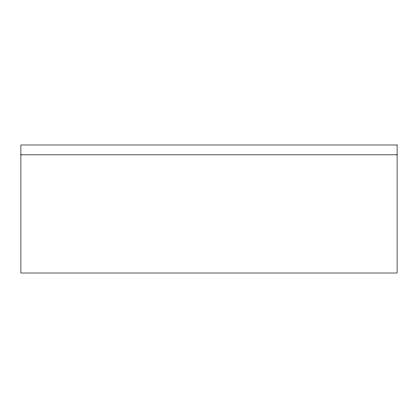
<?xml version="1.0" encoding="UTF-8"?>
<svg xmlns="http://www.w3.org/2000/svg" width="418" height="418" viewBox="0 0 418 418"><rect width="100%" height="100%" fill="white"/><g stroke="black" fill="none" stroke-linecap="round" stroke-linejoin="round"><path stroke-width="0.63" d="M20.9 154.838L397.1 154.838M397.1 144.989L20.9 144.989L20.9 273.011L397.1 273.011L397.1 144.989"/></g></svg>
